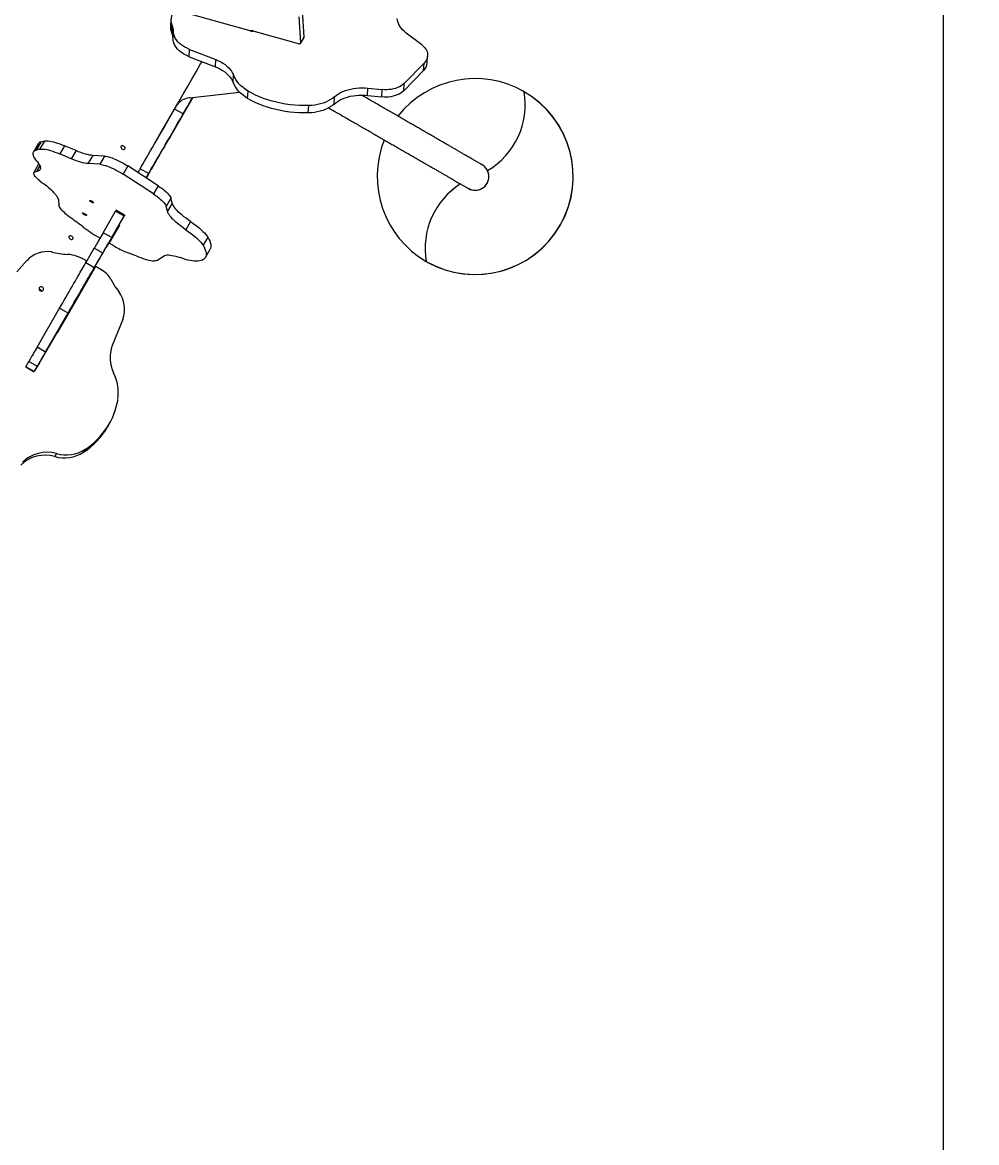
# Model space of a CAD drawing. Header units: millimetres. Extents: x -6006 to 5875, y -6399 to 6717.
# Drawn here: x 2525 to 3986, y 383 to 2098 of the extents above; entities that cross this region are included whole.
import ezdxf

# ---------------------------------------------------------------- set-up
doc = ezdxf.new("R2010")
doc.units = ezdxf.units.MM
for name, color, linetype in [('DIKOM_ОБЪЕКТ', 7, 'Continuous'), ('DIKOM_РАЗМЕР_ЗОНА', 7, 'Continuous'), ('DIKOM_РАЗМЕР_ОБЪЕКТА', 7, 'Continuous')]:
    doc.layers.add(name, color=color, linetype=linetype)
doc.styles.add('style1', font='arial.ttf', dxfattribs={"width": 0.8})
doc.dimstyles.new('1-50', dxfattribs={"dimtxt": 300, "dimasz": 200, "dimexe": 100, "dimexo": 0, "dimgap": 100, "dimtad": 0, "dimdec": 0, "dimtxsty": 'style1', "dimcen": 0, "dimclrd": 7, "dimclre": 7, "dimadec": 1, "dimazin": 2, "dimtfac": 1, "dimtdec": 0, "dimtmove": 1, "dimatfit": 3, "dimfxl": 0, "dimlwd": 25, "dimlwe": 18, "dimarcsym": 0})

# ---------------------------------------------------------------- blocks, each defined once
blk = doc.blocks.new('*D15')
at = {"layer": 'Defpoints', "color": 0, "transparency": 16777216}
for p in [(-4354.5, 4593), (3409.3, 4593), (-1328.6, -3571.9)]:
    blk.add_point(p, dxfattribs=at)
at = {"layer": 'DIKOM_РАЗМЕР_ОБЪЕКТА', "color": 7, "lineweight": 18, "transparency": 16777216}
for p, q in [((3409.3, 4593), (-4454.5, 4593)), ((-1328.6, -3571.9), (-4454.5, -3571.9))]:
    blk.add_line(p, q, dxfattribs=at)
at = {"layer": 'DIKOM_РАЗМЕР_ОБЪЕКТА', "color": 7, "lineweight": 25, "transparency": 16777216}
for p, q in [((-4354.5, 4393), (-4354.5, 968.7)), ((-4354.5, -3371.9), (-4354.5, 52.5))]:
    blk.add_line(p, q, dxfattribs=at)
at = {"layer": 'DIKOM_РАЗМЕР_ОБЪЕКТА', "color": 7, "transparency": 16777216}
for points in [[(-4387.8, 4393), (-4321.1, 4393), (-4354.5, 4593)], [(-4387.8, -3371.9), (-4321.1, -3371.9), (-4354.5, -3571.9)]]:
    blk.add_solid(points, dxfattribs=at)
at = {"layer": 'DIKOM_РАЗМЕР_ОБЪЕКТА', "color": 0, "transparency": 16777216, "insert": (-4354.5, 510.6), "char_height": 300, "attachment_point": 5, "rotation": 90, "style": 'style1'}
blk.add_mtext('8150', dxfattribs=at)
blk = doc.blocks.new('*D16')
at = {"layer": 'Defpoints', "color": 0, "transparency": 16777216}
for p in [(3934.6, 4272.9), (-3710.1, -291), (3934.6, -4791.6)]:
    blk.add_point(p, dxfattribs=at)
at = {"layer": 'DIKOM_РАЗМЕР_ОБЪЕКТА', "color": 7, "lineweight": 18, "transparency": 16777216}
for p, q in [((3934.6, 4272.9), (3934.6, -4891.6)), ((-3710.1, -291), (-3710.1, -4891.6))]:
    blk.add_line(p, q, dxfattribs=at)
at = {"layer": 'DIKOM_РАЗМЕР_ОБЪЕКТА', "color": 7, "lineweight": 25, "transparency": 16777216}
for p, q in [((-3510.1, -4791.6), (-1432.6, -4791.6)), ((3734.6, -4791.6), (-518.7, -4791.6))]:
    blk.add_line(p, q, dxfattribs=at)
at = {"layer": 'DIKOM_РАЗМЕР_ОБЪЕКТА', "color": 7, "transparency": 16777216}
for points in [[(-3510.1, -4758.3), (-3510.1, -4825), (-3710.1, -4791.6)], [(3734.6, -4758.3), (3734.6, -4825), (3934.6, -4791.6)]]:
    blk.add_solid(points, dxfattribs=at)
at = {"layer": 'DIKOM_РАЗМЕР_ОБЪЕКТА', "color": 0, "transparency": 16777216, "insert": (-975.7, -4791.6), "char_height": 300, "attachment_point": 5, "style": 'style1'}
blk.add_mtext('7650', dxfattribs=at)
blk = doc.blocks.new('*D14')
at = {"layer": 'Defpoints', "color": 0, "transparency": 16777216}
for p in [(3463.3, 6716.6), (-5809.5, -5571.9), (-1350.4, -5571.9)]:
    blk.add_point(p, dxfattribs=at)
at = {"layer": 'DIKOM_РАЗМЕР_ЗОНА', "color": 7, "lineweight": 18, "transparency": 16777216}
for p, q in [((3463.3, 6716.6), (-5909.5, 6716.6)), ((-1350.4, -5571.9), (-5909.5, -5571.9))]:
    blk.add_line(p, q, dxfattribs=at)
at = {"layer": 'DIKOM_РАЗМЕР_ЗОНА', "color": 7, "lineweight": 25, "transparency": 16777216}
for p, q in [((-5809.5, 6516.6), (-5809.5, 1149.1)), ((-5809.5, -5371.9), (-5809.5, 69.4))]:
    blk.add_line(p, q, dxfattribs=at)
at = {"layer": 'DIKOM_РАЗМЕР_ЗОНА', "color": 7, "transparency": 16777216}
for points in [[(-5842.8, 6516.6), (-5776.2, 6516.6), (-5809.5, 6716.6)], [(-5842.8, -5371.9), (-5776.2, -5371.9), (-5809.5, -5571.9)]]:
    blk.add_solid(points, dxfattribs=at)
at = {"layer": 'DIKOM_РАЗМЕР_ЗОНА', "color": 0, "transparency": 16777216, "insert": (-5809.5, 609.2), "char_height": 300, "attachment_point": 5, "rotation": 90, "style": 'style1'}
blk.add_mtext('12300', dxfattribs=at)
blk = doc.blocks.new('*D13')
at = {"layer": 'Defpoints', "color": 0, "transparency": 16777216}
for p in [(5874.9, 4901.6), (-5210.1, -1293.8), (5874.9, -6202.3)]:
    blk.add_point(p, dxfattribs=at)
at = {"layer": 'DIKOM_РАЗМЕР_ЗОНА', "color": 7, "lineweight": 18, "transparency": 16777216}
for p, q in [((5874.9, 4901.6), (5874.9, -6302.3)), ((-5210.1, -1293.8), (-5210.1, -6302.3))]:
    blk.add_line(p, q, dxfattribs=at)
at = {"layer": 'DIKOM_РАЗМЕР_ЗОНА', "color": 7, "lineweight": 25, "transparency": 16777216}
for p, q in [((-5010.1, -6202.3), (160.5, -6202.3)), ((5674.9, -6202.3), (1240.2, -6202.3))]:
    blk.add_line(p, q, dxfattribs=at)
at = {"layer": 'DIKOM_РАЗМЕР_ЗОНА', "color": 7, "transparency": 16777216}
for points in [[(-5010.1, -6169), (-5010.1, -6235.6), (-5210.1, -6202.3)], [(5674.9, -6169), (5674.9, -6235.6), (5874.9, -6202.3)]]:
    blk.add_solid(points, dxfattribs=at)
at = {"layer": 'DIKOM_РАЗМЕР_ЗОНА', "color": 0, "transparency": 16777216, "insert": (700.4, -6202.3), "char_height": 300, "attachment_point": 5, "style": 'style1'}
blk.add_mtext('11100', dxfattribs=at)

msp = doc.modelspace()

# ---------------------------------------------------------------- linework, layer by layer
at = {"layer": 'DIKOM_ОБЪЕКТ', "color": 7, "linetype": 'Continuous', "lineweight": 15}
for p, q in [((2874, 2085.3), (2760.2, 2117)), ((2956.5, 2076.1), (2954.1, 2116)), ((2752.6, 2103.2), (2752.1, 2092)), ((2752.5, 2086.7), (2753.1, 2097.9)), ((2753.1, 2097.9), (2755.1, 2091.5)), ((2951.2, 2066.9), (2948.8, 2106.8)), ((2752.5, 2086.7), (2754.5, 2080.3)), ((2754.5, 2080.3), (2755.1, 2091.5)), ((2756, 2071.4), (2756.5, 2082.6)), ((2875.2, 2085.1), (2875.7, 2085.9)), ((2878.1, 2085.6), (2949.3, 2065.8)), ((2878.8, 2085.4), (2878.9, 2085.4)), ((2951.2, 2066.9), (2956.5, 2076.1)), ((3136.4, 2064), (3112.7, 2082.1)), ((2951.1, 2066.3), (2956.4, 2075.5)), ((2780.3, 2045.9), (2780.8, 2057.1)), ((2780.3, 2045.9), (2820.7, 2030.2)), ((2780.8, 2057.1), (2821.2, 2041.5)), ((3144.9, 2036.2), (3145.4, 2047.4)), ((2820.7, 2030.2), (2821.2, 2041.5)), ((3108.8, 1993.8), (3139.3, 2024.6)), ((3109.4, 2005), (3139.9, 2035.8)), ((3139.3, 2024.6), (3139.9, 2035.8)), ((2847.6, 2006.8), (2848.2, 2018)), ((2780.8, 1982.8), (2857.6, 1991.8)), ((2869.9, 1981.9), (2870.5, 1993.1)), ((3053.5, 1986.6), (3054.1, 1997.8)), ((3054.1, 1997.8), (3075.7, 1995.4)), ((3075.1, 1984.2), (3075.7, 1995.4)), ((3108.8, 1993.8), (3109.4, 2005)), ((3290.6, 1993.7), (3290.6, 1993.7)), ((3293.3, 1992.2), (3290.6, 1993.7)), ((3293.3, 1992.2), (3290.6, 1993.7)), ((3293.3, 1992.2), (3290.6, 1993.7)), ((3293.3, 1992.2), (3290.6, 1993.7)), ((3293.2, 1992.2), (3290.6, 1993.7)), ((3293.2, 1992.2), (3293.2, 1992.2)), ((3293.3, 1992.2), (3293.3, 1992.2)), ((3293.3, 1992.2), (3293.3, 1992.2)), ((2785.8, 1983.4), (2751.1, 1923.4)), ((3002.6, 1973.4), (3003.1, 1984.6)), ((3053.5, 1986.6), (3075.1, 1984.2)), ((2728.3, 1913.9), (2761.5, 1971.4)), ((2733.7, 1923.4), (2761.6, 1971.7)), ((2771.2, 1958.2), (2758.2, 1965.7)), ((2962.8, 1959.8), (2963.4, 1971)), ((2738.6, 1931.8), (2738.6, 1931.8)), ((2741.3, 1936.4), (2741.3, 1936.4)), ((2549.3, 1912.5), (2542, 1900)), ((2553.3, 1915.2), (2546, 1902.6)), ((2558.8, 1916.6), (2551.5, 1904.1)), ((2558.8, 1916.6), (2553.3, 1915.2)), ((2589.4, 1909.6), (2582.2, 1897.1)), ((2607.2, 1902), (2589.4, 1909.6)), ((2551.5, 1904.1), (2546, 1902.6)), ((2600, 1889.5), (2582.2, 1897.1)), ((2607.2, 1902), (2600, 1889.5)), ((2632.8, 1894.7), (2625.5, 1882.1)), ((2650.8, 1893.6), (2632.8, 1894.7)), ((2650.8, 1893.6), (2643.6, 1881.1)), ((2550, 1881.2), (2542.8, 1868.6)), ((2551.8, 1878.8), (2546.8, 1870.1)), ((2550, 1881.2), (2550.4, 1881.6)), ((2643.6, 1881.1), (2625.5, 1882.1)), ((2686.5, 1878.5), (2679.2, 1866)), ((2732.8, 1848.2), (2686.5, 1878.5)), ((2718.4, 1866.8), (2705.4, 1874.3)), ((2725.6, 1835.7), (2679.2, 1866)), ((2718.3, 1866.7), (2714.6, 1860.2)), ((2714.6, 1860.1), (2716.4, 1863.3)), ((2732.8, 1848.2), (2725.6, 1835.7)), ((2580.3, 1826.4), (2581.1, 1818.9)), ((2752.6, 1829), (2745.4, 1816.5)), ((2754.4, 1821.7), (2747.1, 1809.2)), ((2754.4, 1821.7), (2752.6, 1829)), ((2648.8, 1776.3), (2667.8, 1809.3)), ((2661.8, 1768.8), (2680.8, 1801.8)), ((2680.8, 1801.8), (2667.8, 1809.3)), ((2681.7, 1803.2), (2668.7, 1810.7)), ((2673.1, 1788.4), (2681.6, 1803.2)), ((2747.1, 1809.2), (2745.4, 1816.5)), ((2674, 1787.9), (2658.2, 1760.6)), ((2782.6, 1793.5), (2775.3, 1780.9)), ((2661.8, 1768.8), (2648.8, 1776.3)), ((2808.9, 1769.5), (2801.6, 1757)), ((2622.2, 1730.2), (2635.1, 1752.6)), ((2648.1, 1745.1), (2635.1, 1752.6)), ((2665.9, 1755.6), (2659.7, 1759.1)), ((2805.3, 1738.4), (2812.5, 1751)), ((2516.8, 1716.4), (2531.8, 1733.5)), ((2635.2, 1722.7), (2648.1, 1745.1)), ((2684.4, 1746.6), (2692.1, 1743.7)), ((2730.8, 1733.9), (2742.1, 1741)), ((2579.4, 1624), (2636.6, 1723.1)), ((2635.2, 1722.7), (2622.2, 1730.2)), ((2645.4, 1720.1), (2639.3, 1723.7)), ((3145.9, 1730.9), (3145.9, 1730.9)), ((2660.6, 1705.4), (2665.2, 1697)), ((2616, 1689.4), (2597.6, 1657.6)), ((2616.4, 1690.1), (2616.4, 1690.1)), ((2547.6, 1601), (2582.1, 1660.8)), ((2560.6, 1593.5), (2595.1, 1653.3)), ((2595.1, 1653.3), (2582.1, 1660.8)), ((2589.3, 1643.1), (2577, 1621.8)), ((2678.7, 1643.6), (2662.7, 1603.4)), ((2576.8, 1621.6), (2543.9, 1564.6)), ((2578.6, 1624.7), (2577.9, 1623.5)), ((2577.9, 1623.5), (2577.9, 1623.5)), ((2578.6, 1624.7), (2578.6, 1624.7)), ((2560.6, 1593.5), (2547.6, 1601)), ((2530.3, 1571), (2535, 1579.1)), ((2548, 1571.6), (2535, 1579.1)), ((2543.3, 1563.5), (2530.3, 1571)), ((2530.3, 1570.9), (2543.2, 1563.4)), ((2543.3, 1563.5), (2548, 1571.6)), ((2655.3, 1478.6), (2657.9, 1483.1)), ((2621.2, 1444.5), (2618.7, 1440)), ((2577.3, 1438), (2574.8, 1433.5))]:
    msp.add_line(p, q, dxfattribs=at)
at = {"layer": 'DIKOM_ОБЪЕКТ', "color": 7, "linetype": 'Continuous', "lineweight": 15, "flags": 128}
for points in [[(3112.7, 2082.1), (3109.8, 2084.5), (3107.2, 2087), (3104.9, 2089.7), (3102.9, 2092.5), (3101.3, 2095.4), (3100.1, 2098.3), (3099.2, 2101.3), (3098.7, 2104.3)], [(2780.8, 2057.1), (2777.2, 2058.7), (2773.8, 2060.4), (2770.7, 2062.4), (2767.8, 2064.5), (2765.1, 2066.8), (2762.8, 2069.2), (2760.9, 2071.7), (2759.2, 2074.3), (2758, 2077.1), (2757.1, 2079.8), (2756.5, 2082.6)], [(2780.3, 2045.9), (2776.7, 2047.5), (2773.3, 2049.2), (2770.1, 2051.2), (2767.2, 2053.3), (2764.6, 2055.6), (2762.3, 2058), (2760.3, 2060.5), (2758.7, 2063.1), (2757.4, 2065.8), (2756.5, 2068.6), (2756, 2071.4)], [(2949.3, 2065.8), (2949.6, 2065.8), (2950, 2065.7), (2950.4, 2065.8), (2950.7, 2065.9), (2950.9, 2066.1), (2951.1, 2066.4), (2951.2, 2066.6), (2951.2, 2066.9)], [(3136.4, 2064), (3138.6, 2062.2), (3140.6, 2060.2), (3142.2, 2058.1), (3143.5, 2055.9), (3144.5, 2053.6), (3145.1, 2051.3), (3145.4, 2048.9), (3145.3, 2046.6), (3144.9, 2044.3), (3144.2, 2042.1), (3143.1, 2039.9), (3141.6, 2037.8), (3139.9, 2035.8)], [(2758.2, 1965.7), (2764.7, 1976.9), (2771.2, 1988.3), (2777.8, 1999.8), (2784.5, 2011.3), (2791.2, 2022.9), (2798, 2034.7), (2800.1, 2038.2)], [(2820.7, 2030.2), (2824.5, 2028.6), (2828.2, 2026.8), (2831.6, 2024.8), (2834.8, 2022.6), (2837.7, 2020.3), (2840.3, 2017.8), (2842.6, 2015.2), (2844.6, 2012.4), (2846.3, 2009.6), (2847.6, 2006.8)], [(2821.2, 2041.5), (2825.1, 2039.8), (2828.7, 2038), (2832.2, 2036), (2835.3, 2033.8), (2838.2, 2031.5), (2840.9, 2029), (2843.2, 2026.4), (2845.2, 2023.6), (2846.8, 2020.8), (2848.2, 2018)], [(2870.5, 1993.1), (2866.6, 1995.7), (2863, 1998.5), (2859.6, 2001.4), (2856.7, 2004.5), (2854, 2007.7), (2851.7, 2011.1), (2849.7, 2014.5), (2848.2, 2018)], [(2869.9, 1981.9), (2866, 1984.5), (2862.4, 1987.3), (2859.1, 1990.2), (2856.1, 1993.3), (2853.4, 1996.5), (2851.1, 1999.8), (2849.2, 2003.3), (2847.6, 2006.8)], [(2963.4, 1971), (2956.2, 1970.9), (2949.1, 1971.1), (2942, 1971.6), (2934.9, 1972.3), (2927.8, 1973.3), (2920.9, 1974.5), (2914, 1976), (2907.3, 1977.8), (2900.7, 1979.8), (2894.2, 1982), (2888, 1984.4), (2881.9, 1987.1), (2876.1, 1990), (2870.5, 1993.1)], [(3003.1, 1984.6), (3005.9, 1986.9), (3009, 1988.9), (3012.3, 1990.8), (3015.9, 1992.5), (3019.6, 1994), (3023.6, 1995.3), (3027.7, 1996.4), (3031.9, 1997.2), (3036.3, 1997.8), (3040.7, 1998.2), (3045.1, 1998.3), (3049.6, 1998.2), (3054.1, 1997.8)], [(3108.8, 1993.8), (3106.8, 1991.9), (3104.4, 1990.2), (3101.8, 1988.7), (3098.9, 1987.4), (3095.9, 1986.2), (3092.6, 1985.3), (3089.3, 1984.6), (3085.8, 1984.1), (3082.2, 1983.9), (3078.7, 1984), (3075.1, 1984.2)], [(3109.4, 2005), (3107.3, 2003.2), (3104.9, 2001.4), (3102.3, 1999.9), (3099.5, 1998.6), (3096.4, 1997.4), (3093.2, 1996.5), (3089.8, 1995.8), (3086.3, 1995.4), (3082.8, 1995.1), (3079.2, 1995.2), (3075.7, 1995.4)], [(2780.8, 1982.8), (2777.6, 1982.3), (2774.6, 1981.5), (2771.8, 1980.5), (2769.2, 1979.1), (2766.9, 1977.5), (2764.8, 1975.7), (2763, 1973.7), (2761.5, 1971.4)], [(2771.2, 1958.2), (2777.7, 1969.4), (2784.2, 1980.8), (2785.7, 1983.4)], [(2962.8, 1959.8), (2955.7, 1959.7), (2948.6, 1959.9), (2941.4, 1960.4), (2934.3, 1961.1), (2927.3, 1962.1), (2920.3, 1963.3), (2913.5, 1964.8), (2906.7, 1966.6), (2900.1, 1968.6), (2893.7, 1970.8), (2887.4, 1973.2), (2881.4, 1975.9), (2875.5, 1978.8), (2869.9, 1981.9)], [(3002.6, 1973.4), (2999.6, 1971.1), (2996.4, 1968.9), (2992.8, 1966.9), (2989.1, 1965.2), (2985.1, 1963.7), (2980.9, 1962.4), (2976.5, 1961.3), (2972.1, 1960.6), (2967.5, 1960), (2962.8, 1959.8)], [(3003.1, 1984.6), (3000.2, 1982.3), (2996.9, 1980.1), (2993.4, 1978.1), (2989.6, 1976.4), (2985.6, 1974.9), (2981.4, 1973.6), (2977.1, 1972.5), (2972.6, 1971.8), (2968, 1971.2), (2963.4, 1971)], [(3002.6, 1973.4), (3005.3, 1975.6), (3008.4, 1977.7), (3011.7, 1979.6), (3015.3, 1981.3), (3019.1, 1982.8), (3023, 1984.1), (3027.1, 1985.2), (3031.4, 1986), (3035.7, 1986.6), (3040.1, 1987), (3044.6, 1987.1), (3049.1, 1986.9), (3053.5, 1986.6)], [(2705.4, 1874.3), (2707.1, 1877.2), (2709.5, 1881.5), (2712.2, 1886), (2714.9, 1890.8), (2717.8, 1895.8), (2720.9, 1901.1), (2724.1, 1906.6), (2727.4, 1912.4), (2730.8, 1918.3), (2734.4, 1924.5), (2738.1, 1930.9), (2741.9, 1937.5), (2745.8, 1944.3), (2749.9, 1951.3), (2754, 1958.4), (2758.2, 1965.7)], [(2714.6, 1860.2), (2715.6, 1862), (2717.8, 1865.7), (2720.1, 1869.7), (2722.5, 1874), (2725.1, 1878.5), (2727.9, 1883.3), (2730.8, 1888.3), (2733.9, 1893.6), (2737, 1899.1), (2740.4, 1904.9), (2743.8, 1910.8), (2747.4, 1917), (2751.1, 1923.4), (2754.9, 1930), (2758.8, 1936.8), (2762.8, 1943.8), (2767, 1950.9), (2771.2, 1958.2)], [(2751.1, 1923.4), (2748.2, 1918.3), (2745.3, 1913.3), (2742.5, 1908.5), (2739.8, 1903.8), (2737.1, 1899.2), (2734.6, 1894.8), (2732.2, 1890.6), (2729.9, 1886.6), (2727.7, 1882.8), (2725.6, 1879.3), (2723.7, 1875.9), (2721.9, 1872.9), (2720.3, 1870.1), (2718.9, 1867.5), (2717.6, 1865.3), (2716.4, 1863.3)], [(2551.5, 1904.1), (2553.2, 1904.4), (2555.1, 1904.5), (2557.3, 1904.4), (2559.7, 1904.1), (2562.4, 1903.6), (2565.3, 1903), (2568.4, 1902.1), (2571.6, 1901.1), (2575, 1899.9), (2578.6, 1898.6), (2582.2, 1897.1)], [(2558.8, 1916.6), (2560.4, 1916.9), (2562.4, 1917), (2564.6, 1916.9), (2567, 1916.6), (2569.7, 1916.2), (2572.5, 1915.5), (2575.6, 1914.7), (2578.9, 1913.7), (2582.3, 1912.5), (2585.8, 1911.1), (2589.4, 1909.6)], [(2682.1, 1904.9), (2682.3, 1905.7), (2682.2, 1906.6), (2681.8, 1907.5), (2681, 1908.3), (2680, 1908.9), (2679, 1909.3), (2677.9, 1909.4), (2677, 1909.2), (2676.3, 1908.7), (2675.9, 1908), (2675.8, 1907.2), (2676.1, 1906.3), (2676.7, 1905.4), (2677.6, 1904.7), (2678.6, 1904.1), (2679.7, 1903.9), (2680.7, 1904), (2681.5, 1904.3), (2682.1, 1904.9)], [(2746.5, 1915.4), (2746.4, 1915.2), (2746.1, 1914.7), (2745.7, 1914), (2745.1, 1913.1), (2744.6, 1912.1), (2744, 1911.1), (2743.5, 1910.3), (2743.2, 1909.7), (2743, 1909.3), (2743, 1909.3), (2743.2, 1909.7), (2743.5, 1910.3), (2744, 1911.1), (2744.6, 1912.1), (2745.1, 1913.1), (2745.7, 1914), (2746.1, 1914.7), (2746.4, 1915.2), (2746.5, 1915.4)], [(2547.3, 1885.8), (2545.5, 1888.1), (2544, 1890.3), (2542.8, 1892.4), (2542, 1894.4), (2541.5, 1896.1), (2541.4, 1897.7), (2541.6, 1899.1), (2542.2, 1900.3), (2543.1, 1901.3), (2544.4, 1902.1), (2546, 1902.6)], [(2625.5, 1882.1), (2623.1, 1882.3), (2620.4, 1882.8), (2617.4, 1883.4), (2614.3, 1884.3), (2610.9, 1885.3), (2607.4, 1886.5), (2603.8, 1887.9), (2600, 1889.5)], [(2632.8, 1894.7), (2630.3, 1894.9), (2627.6, 1895.3), (2624.7, 1896), (2621.5, 1896.8), (2618.2, 1897.8), (2614.7, 1899.1), (2611, 1900.4), (2607.2, 1902)], [(2650.8, 1893.6), (2652.8, 1893.4), (2654.9, 1893), (2657.3, 1892.5), (2659.8, 1891.7), (2662.5, 1890.8), (2665.4, 1889.7), (2668.3, 1888.4), (2671.3, 1887), (2674.4, 1885.5), (2677.5, 1883.9), (2680.5, 1882.2), (2683.5, 1880.4), (2686.5, 1878.5)], [(2552, 1855.5), (2549.8, 1857.3), (2547.9, 1859.1), (2546.2, 1860.8), (2544.9, 1862.4), (2543.8, 1863.9), (2543, 1865.3), (2542.6, 1866.5), (2542.5, 1867.6), (2542.7, 1868.5), (2543.3, 1869.2), (2544.2, 1869.7), (2545.3, 1870), (2546.8, 1870.1)], [(2547.3, 1885.8), (2549, 1883.6), (2550.4, 1881.6), (2551.4, 1879.7), (2552.2, 1878), (2552.6, 1876.4), (2552.7, 1874.9), (2552.5, 1873.7), (2552, 1872.6), (2551.2, 1871.7), (2550, 1870.9), (2548.6, 1870.4), (2546.8, 1870.1)], [(2643.6, 1881.1), (2645.5, 1880.9), (2647.7, 1880.5), (2650, 1879.9), (2652.6, 1879.2), (2655.3, 1878.2), (2658.1, 1877.1), (2661.1, 1875.9), (2664.1, 1874.5), (2667.1, 1873), (2670.2, 1871.3), (2673.3, 1869.6), (2676.3, 1867.8), (2679.2, 1866)], [(2705.4, 1874.3), (2705.4, 1874.3), (2705.2, 1873.9), (2704.8, 1873.3), (2704.2, 1872.3), (2703.5, 1871), (2702.6, 1869.4), (2702, 1868.4)], [(2552, 1855.5), (2555.6, 1852.9), (2559, 1850.4), (2562.3, 1847.9), (2565.3, 1845.3), (2568.1, 1842.9), (2570.6, 1840.4), (2572.9, 1838.1), (2574.9, 1835.9), (2576.6, 1833.7), (2578, 1831.7), (2579.1, 1829.8), (2579.9, 1828), (2580.3, 1826.4)], [(2718.3, 1866.7), (2718.4, 1866.8), (2718.2, 1866.4), (2717.8, 1865.8), (2717.2, 1864.8), (2716.5, 1863.5), (2715.5, 1861.9), (2714.5, 1860.2)], [(2732.8, 1848.2), (2735.7, 1846.3), (2738.4, 1844.3), (2741, 1842.4), (2743.4, 1840.4), (2745.5, 1838.5), (2747.4, 1836.7), (2749, 1834.9), (2750.4, 1833.3), (2751.4, 1831.7), (2752.2, 1830.3), (2752.6, 1829)], [(2599.7, 1798.4), (2596.8, 1800.6), (2594.1, 1802.8), (2591.6, 1804.9), (2589.4, 1807), (2587.3, 1809), (2585.6, 1810.9), (2584.1, 1812.8), (2582.9, 1814.5), (2582, 1816.1), (2581.4, 1817.6), (2581.1, 1818.9)], [(2628.2, 1825.5), (2628.5, 1825.7), (2629.1, 1825.7), (2629.9, 1825.4), (2630.9, 1825), (2631.9, 1824.4), (2632.8, 1823.8), (2633.6, 1823.2), (2634.1, 1822.6), (2634.3, 1822.2), (2634.1, 1821.9), (2633.6, 1821.9), (2632.9, 1822), (2632, 1822.4), (2631, 1822.9), (2630, 1823.5), (2629.2, 1824.1), (2628.5, 1824.7), (2628.2, 1825.2), (2628.2, 1825.5)], [(2725.6, 1835.7), (2728.5, 1833.7), (2731.2, 1831.8), (2733.8, 1829.8), (2736.1, 1827.9), (2738.3, 1826), (2740.2, 1824.2), (2741.8, 1822.4), (2743.1, 1820.7), (2744.2, 1819.2), (2745, 1817.8), (2745.4, 1816.5)], [(2782.6, 1793.5), (2779.1, 1795.9), (2775.7, 1798.4), (2772.5, 1800.8), (2769.6, 1803.3), (2766.8, 1805.6), (2764.3, 1808), (2762, 1810.3), (2760, 1812.5), (2758.3, 1814.6), (2756.8, 1816.5), (2755.7, 1818.4), (2754.9, 1820.1), (2754.4, 1821.7)], [(2617.2, 1806.5), (2617.5, 1806.6), (2618.1, 1806.6), (2618.9, 1806.3), (2619.9, 1805.9), (2620.9, 1805.4), (2621.8, 1804.7), (2622.6, 1804.1), (2623.1, 1803.6), (2623.3, 1803.1), (2623.1, 1802.9), (2622.6, 1802.8), (2621.9, 1803), (2621, 1803.3), (2620, 1803.8), (2619, 1804.4), (2618.2, 1805), (2617.5, 1805.6), (2617.2, 1806.1), (2617.2, 1806.5)], [(2668.7, 1810.7), (2668.7, 1810.7), (2668.6, 1810.6), (2668.5, 1810.4), (2668.4, 1810.2), (2668.2, 1809.9), (2668, 1809.6), (2667.8, 1809.3)], [(2681.6, 1803.2), (2681.7, 1803.2), (2681.7, 1803.2), (2681.6, 1803.1), (2681.5, 1802.9), (2681.4, 1802.7), (2681.2, 1802.4), (2681, 1802.1), (2680.8, 1801.8)], [(2775.3, 1780.9), (2771.8, 1783.4), (2768.5, 1785.8), (2765.3, 1788.3), (2762.3, 1790.7), (2759.5, 1793.1), (2757, 1795.4), (2754.7, 1797.7), (2752.7, 1799.9), (2751, 1802), (2749.6, 1804), (2748.4, 1805.9), (2747.6, 1807.6), (2747.1, 1809.2)], [(2616.4, 1690.1), (2616.5, 1690.3), (2616.8, 1690.7), (2617.3, 1691.5), (2617.9, 1692.6), (2618.7, 1694), (2619.6, 1695.6), (2620.8, 1697.6), (2622, 1699.8), (2623.5, 1702.3), (2625, 1705), (2626.7, 1707.9), (2628.5, 1711), (2630.5, 1714.4), (2632.5, 1717.9), (2634.6, 1721.5), (2636.7, 1725.3), (2639, 1729.1), (2641.2, 1733.1), (2643.5, 1737), (2645.9, 1741.1), (2648.2, 1745.1), (2650.5, 1749.1), (2652.8, 1753.1), (2655.1, 1757), (2657.3, 1760.8), (2659.4, 1764.5), (2661.4, 1768.1), (2663.4, 1771.5), (2665.3, 1774.7), (2667, 1777.7), (2668.7, 1780.6), (2670.2, 1783.1), (2671.5, 1785.5), (2672.7, 1787.6), (2673.6, 1789.1)], [(2673.1, 1788.4), (2673, 1788.3), (2673.1, 1788.3), (2673.2, 1788.5), (2673.4, 1789), (2673.5, 1789.1)], [(2782.6, 1793.5), (2786.2, 1790.9), (2789.7, 1788.4), (2793, 1785.8), (2796.1, 1783.3), (2799, 1780.8), (2801.5, 1778.3), (2803.8, 1776), (2805.8, 1773.7), (2807.5, 1771.5), (2808.9, 1769.5)], [(2602.5, 1766.9), (2602.7, 1767.7), (2602.6, 1768.6), (2602.1, 1769.5), (2601.4, 1770.3), (2600.4, 1771), (2599.3, 1771.4), (2598.3, 1771.4), (2597.3, 1771.2), (2596.6, 1770.8), (2596.2, 1770.1), (2596.2, 1769.2), (2596.5, 1768.3), (2597.1, 1767.4), (2597.9, 1766.7), (2599, 1766.2), (2600, 1765.9), (2601.1, 1766), (2601.9, 1766.3), (2602.5, 1766.9)], [(2648.8, 1776.3), (2647.3, 1773.7), (2645.7, 1771), (2644.2, 1768.4), (2642.8, 1765.8), (2641.3, 1763.4), (2640, 1761), (2638.7, 1758.9), (2637.6, 1756.9), (2636.6, 1755.2), (2635.8, 1753.8), (2635.1, 1752.6)], [(2661.8, 1768.8), (2660.3, 1766.2), (2658.7, 1763.5), (2657.2, 1760.9), (2655.7, 1758.3), (2654.3, 1755.9), (2653, 1753.5), (2651.7, 1751.4), (2650.6, 1749.4), (2649.6, 1747.7), (2648.8, 1746.3), (2648.1, 1745.1)], [(2666.8, 1777.4), (2666.7, 1777.2), (2666.4, 1776.8), (2666, 1776), (2665.5, 1775.1), (2664.9, 1774.1), (2664.4, 1773.2), (2663.9, 1772.3), (2663.5, 1771.7), (2663.3, 1771.4), (2663.3, 1771.4), (2663.5, 1771.7), (2663.9, 1772.3), (2664.4, 1773.2), (2664.9, 1774.1), (2665.5, 1775.1), (2666, 1776), (2666.4, 1776.8), (2666.7, 1777.2), (2666.8, 1777.4)], [(2775.3, 1780.9), (2779, 1778.4), (2782.5, 1775.8), (2785.8, 1773.2), (2788.9, 1770.7), (2791.7, 1768.2), (2794.3, 1765.8), (2796.6, 1763.4), (2798.6, 1761.1), (2800.3, 1759), (2801.6, 1757)], [(2808.9, 1769.5), (2810.5, 1766.6), (2811.9, 1763.9), (2812.8, 1761.3), (2813.4, 1758.8), (2813.7, 1756.6), (2813.7, 1754.5), (2813.2, 1752.6), (2812.5, 1751)], [(2801.6, 1757), (2803.3, 1754.1), (2804.6, 1751.3), (2805.6, 1748.7), (2806.2, 1746.3), (2806.5, 1744), (2806.4, 1741.9), (2806, 1740.1), (2805.2, 1738.4), (2804.1, 1736.9), (2802.7, 1735.6), (2800.9, 1734.5), (2798.8, 1733.6), (2796.3, 1733), (2793.6, 1732.5)], [(2643.5, 1737), (2643.4, 1736.9), (2643.2, 1736.4), (2642.8, 1735.7), (2642.3, 1734.9), (2641.7, 1733.8), (2641.1, 1732.8), (2640.5, 1731.9), (2640.1, 1731), (2639.7, 1730.5), (2639.6, 1730.2), (2639.6, 1730.2), (2639.7, 1730.5), (2640.1, 1731), (2640.5, 1731.9), (2641.1, 1732.8), (2641.7, 1733.8), (2642.3, 1734.9), (2642.8, 1735.7), (2643.2, 1736.4), (2643.4, 1736.9), (2643.5, 1737)], [(2643.5, 1737), (2643.4, 1736.9), (2643.2, 1736.4), (2642.8, 1735.7), (2642.3, 1734.8), (2641.7, 1733.8), (2641.1, 1732.8), (2640.5, 1731.8), (2640.1, 1731), (2639.7, 1730.5), (2639.6, 1730.2), (2639.6, 1730.2), (2639.7, 1730.5), (2640.1, 1731), (2640.5, 1731.8), (2641.1, 1732.8), (2641.7, 1733.8), (2642.3, 1734.8), (2642.8, 1735.7), (2643.2, 1736.4), (2643.4, 1736.9), (2643.5, 1737)], [(2730.8, 1733.9), (2729.6, 1733.3), (2728.1, 1733), (2726.3, 1732.9), (2724.2, 1732.9), (2721.8, 1733.2), (2719.2, 1733.7), (2716.4, 1734.4), (2713.4, 1735.3), (2710.2, 1736.3), (2706.8, 1737.6), (2703.3, 1739)], [(2742.1, 1741), (2743.4, 1741.6), (2744.9, 1742), (2746.8, 1742.2), (2748.9, 1742.2), (2751.2, 1742), (2753.9, 1741.6), (2756.7, 1741), (2759.8, 1740.2), (2763, 1739.2), (2766.5, 1738.1)], [(2793.6, 1732.5), (2791.1, 1732.5), (2788.3, 1732.6), (2785.2, 1733), (2781.9, 1733.6), (2778.4, 1734.4), (2774.6, 1735.5), (2770.6, 1736.7), (2766.5, 1738.1)], [(2582.1, 1660.8), (2584.5, 1664.8), (2586.8, 1668.9), (2589.2, 1673.1), (2591.6, 1677.3), (2594.1, 1681.5), (2596.5, 1685.7), (2598.9, 1689.8), (2601.2, 1693.9), (2603.5, 1697.9), (2605.8, 1701.7), (2607.9, 1705.5), (2610, 1709.1), (2612, 1712.5), (2613.8, 1715.7), (2615.6, 1718.8), (2617.2, 1721.6), (2618.7, 1724.1), (2620, 1726.4), (2621.2, 1728.5), (2622.2, 1730.2)], [(2595.1, 1653.3), (2597.4, 1657.3), (2599.8, 1661.4), (2602.2, 1665.6), (2604.6, 1669.8), (2607.1, 1674), (2609.5, 1678.2), (2611.9, 1682.3), (2614.2, 1686.4), (2616.5, 1690.4), (2618.8, 1694.2), (2620.9, 1698), (2623, 1701.6), (2625, 1705), (2626.8, 1708.2), (2628.6, 1711.3), (2630.2, 1714.1), (2631.7, 1716.6), (2633, 1718.9), (2634.2, 1721), (2635.2, 1722.7)], [(2551, 1691.9), (2550.7, 1690.9), (2550.7, 1689.8), (2551, 1688.7), (2551.7, 1687.8), (2552.7, 1687.2), (2553.8, 1686.9), (2554.9, 1686.9), (2555.9, 1687.3), (2556.8, 1688), (2557.3, 1688.9), (2557.5, 1690), (2557.3, 1691.1), (2556.8, 1692.1), (2555.9, 1692.9), (2554.9, 1693.4), (2553.8, 1693.5), (2552.7, 1693.3), (2551.7, 1692.8), (2551, 1691.9)], [(2597.6, 1657.6), (2597.2, 1656.8), (2596.5, 1655.7), (2595.7, 1654.3), (2594.7, 1652.6), (2593.6, 1650.6), (2592.3, 1648.3), (2590.8, 1645.9), (2589.3, 1643.1)], [(2593.3, 1650.2), (2593.2, 1650), (2593, 1649.6), (2592.5, 1648.8), (2592, 1647.9), (2591.4, 1646.9), (2590.9, 1646), (2590.4, 1645.1), (2590.1, 1644.5), (2589.9, 1644.2), (2589.9, 1644.2), (2590.1, 1644.5), (2590.4, 1645.1), (2590.9, 1646), (2591.4, 1646.9), (2592, 1647.9), (2592.5, 1648.8), (2593, 1649.6), (2593.2, 1650), (2593.3, 1650.2)], [(2578.6, 1624.7), (2578.7, 1624.9), (2578.8, 1625), (2578.7, 1624.8), (2578.5, 1624.5), (2578.2, 1624), (2577.8, 1623.3), (2577.3, 1622.5), (2576.8, 1621.6)], [(2576.9, 1621.8), (2577.3, 1622.4), (2577.7, 1623), (2577.9, 1623.5)], [(2547.6, 1601), (2546.2, 1598.6), (2544.8, 1596.1), (2543.4, 1593.6), (2541.9, 1591.2), (2540.6, 1588.8), (2539.3, 1586.6), (2538.1, 1584.6), (2537.1, 1582.8), (2536.2, 1581.2), (2535.5, 1580), (2535, 1579.1)], [(2560.6, 1593.5), (2559.2, 1591.1), (2557.8, 1588.6), (2556.3, 1586.1), (2554.9, 1583.7), (2553.6, 1581.3), (2552.3, 1579.1), (2551.1, 1577.1), (2550.1, 1575.3), (2549.2, 1573.7), (2548.5, 1572.5), (2548, 1571.6)], [(2530.3, 1571), (2530.3, 1571), (2530.3, 1570.9)], [(2543.3, 1563.5), (2543.3, 1563.5), (2543.2, 1563.5), (2543.3, 1563.5), (2543.3, 1563.6), (2543.4, 1563.8), (2543.6, 1564), (2543.7, 1564.3), (2543.9, 1564.6)]]:
    msp.add_lwpolyline(points, dxfattribs=at)
at = {"layer": 'DIKOM_ОБЪЕКТ', "color": 7, "linetype": 'Continuous', "lineweight": 15}
for centre, radius, start, end in [((2772.2, 2102.2), 19.7, 150.5984, 192.6975), ((2771.5, 2091), 19.4, 177.2759, 192.8788), ((2727.6, 2071.4), 28.4, 0.0509, 18.397), ((2728.2, 2082.6), 28.4, 0.0516, 18.3959), ((2876.4, 2080.5), 5.39, 71.11, 117.083), ((2876.3, 2093.6), 8.65, 254.311, 287.664), ((2955.4, 2076), 1.07, 330.3208, 4.4894), ((3127.2, 2037.5), 17.8, 313.3625, 355.9356), ((3218.2, 1862.3), 150, 60, 141.9459), ((3218.2, 1862.3), 150, 240, 60), ((3218.2, 1862.3), 150, 241.1812, 60), ((3218.3, 1862.3), 150, 241.1812, 60), ((3218.3, 1862.3), 150, 241.1812, 60), ((3218.3, 1862.3), 150, 241.1812, 60), ((3218.3, 1862.3), 150, 241.1812, 60), ((3177.6, 1972.4), 117.3, 300.5211, 9.7306), ((2554.3, 1909.3), 5.99, 99.8967, 147.1824), ((3218.2, 1862.3), 150, 158.0554, 240), ((3218.2, 1862.3), 21, 241.1812, 61.1812), ((3218.2, 1862.3), 21, 330, 60.7774), ((3258.9, 1752.2), 117.3, 122.5664, 189.7306), ((3258.9, 1752.2), 117.3, 122.5945, 189.7306), ((3218.2, 1862.3), 21, 241.1777, 330), ((2393.6, 1496.4), 365.7, 52.0589, 55.6907), ((2746.3, 1954.3), 212.4, 232.967, 240.7145), ((2672.8, 1788.1), 1.24, 347.9973, 48.6761), ((2644.1, 1771.1), 2.61, 231.3775, 275.4974), ((2660.5, 1761.4), 2.38, 199.7228, 251.4299), ((2740.3, 1884.8), 149.1, 240.0568, 247.9573), ((2563.2, 1705.1), 42.3, 80.826, 137.8854), ((2600.6, 1865.8), 122.8, 255.5097, 267.0662), ((2588.7, 1680.7), 62.7, 57.8621, 84.8027), ((2621.1, 1732.1), 1.95, 337.4103, 59.4951), ((2631.4, 1581.4), 173.2, 65.4707, 69.4773), ((2638.2, 1722.1), 1.94, 57.9333, 148.1466), ((2622.1, 1681), 45.5, 32.2933, 59.167), ((2551.3, 1685.4), 3.66, 23.2619, 96.7603), ((2978.1, 1480.3), 418.1, 149.8845, 149.9985), ((2720.9, 1727.3), 63.5, 208.5135, 220.5461), ((2637.1, 1659.4), 44.5, 339.2021, 36.7811), ((2574.7, 1626.7), 5.4, 294.7385, 329.8563), ((2710.5, 1584.8), 51.3, 158.778, 206.7096), ((2601, 1530.1), 71, 352.7245, 26.453), ((2559, 1540.1), 114.1, 303.0531, 350.3978), ((2556, 1536.1), 114.7, 303.1046, 329.9448), ((2592, 1490.2), 54.2, 254.2549, 302.5828), ((2560, 1382.4), 53.2, 73.8994, 134.5977), ((2562.5, 1386.8), 53.2, 73.9, 134.5973), ((2589.5, 1485.7), 54.2, 254.2558, 302.5818)]:
    msp.add_arc(centre, radius, start, end, dxfattribs=at)
for points, knots in [([(3228.7, 1880.5), (3228.7, 1880.5), (3228.7, 1880.5), (3228.7, 1880.5), (3228.7, 1880.5), (3228.5, 1880.6), (3228.2, 1880.8), (3227.5, 1881.2), (3226.5, 1881.8), (3225.3, 1882.5), (3223.8, 1883.3), (3222, 1884.4), (3220, 1885.5), (3217.7, 1886.9), (3215.1, 1888.3), (3212.3, 1890), (3209.2, 1891.7), (3205.9, 1893.7), (3202.3, 1895.7), (3198.5, 1897.9), (3194.5, 1900.2), (3190.2, 1902.7), (3185.7, 1905.3), (3181, 1908), (3176.1, 1910.9), (3171, 1913.8), (3165.6, 1916.9), (3160.1, 1920.1), (3154.4, 1923.4), (3148.5, 1926.8), (3142.4, 1930.3), (3136.2, 1933.9), (3129.8, 1937.6), (3123.3, 1941.4), (3116.6, 1945.2), (3109.8, 1949.1), (3102.9, 1953.1), (3095.8, 1957.2), (3088.7, 1961.3), (3081.4, 1965.5), (3074.1, 1969.8), (3066.7, 1974), (3059.2, 1978.4), (3051.7, 1982.7), (3046.8, 1985.5), (3044.3, 1987)], [0, 0, 0, 0, 0.000263, 0.002236, 0.007808, 0.025539, 0.050039, 0.075032, 0.100049, 0.125071, 0.150093, 0.175115, 0.200138, 0.225161, 0.250184, 0.275207, 0.30023, 0.325253, 0.350276, 0.375299, 0.400322, 0.425344, 0.450368, 0.475391, 0.500413, 0.525436, 0.55046, 0.575482, 0.600506, 0.625529, 0.650552, 0.675575, 0.700598, 0.725621, 0.750644, 0.775666, 0.800689, 0.825713, 0.850736, 0.875759, 0.900782, 0.925805, 0.950828, 0.975851, 1, 1, 1, 1]), ([(2993.8, 1967.6), (2996, 1966.3), (3000.8, 1963.6), (3008.1, 1959.4), (3015.8, 1954.9), (3023.4, 1950.5), (3031, 1946.1), (3038.5, 1941.8), (3046, 1937.5), (3053.4, 1933.2), (3060.8, 1929), (3068, 1924.8), (3075.1, 1920.7), (3082.2, 1916.6), (3089.1, 1912.6), (3095.9, 1908.7), (3102.6, 1904.8), (3109.1, 1901), (3115.5, 1897.4), (3121.7, 1893.8), (3127.8, 1890.3), (3133.7, 1886.9), (3139.4, 1883.6), (3144.9, 1880.4), (3150.2, 1877.3), (3155.3, 1874.4), (3160.3, 1871.5), (3165, 1868.8), (3169.4, 1866.2), (3173.7, 1863.8), (3177.7, 1861.4), (3181.5, 1859.2), (3185.1, 1857.2), (3188.4, 1855.3), (3191.4, 1853.5), (3194.2, 1851.9), (3196.8, 1850.4), (3199.1, 1849.1), (3201.1, 1847.9), (3202.9, 1846.9), (3204.3, 1846.1), (3205.6, 1845.4), (3206.5, 1844.8), (3207.2, 1844.4), (3207.5, 1844.2), (3207.7, 1844.1), (3207.7, 1844.1), (3207.7, 1844.1), (3207.7, 1844.1), (3207.7, 1844.1), (3207.7, 1844.1), (3207.8, 1844.1), (3207.8, 1844.1), (3207.9, 1844), (3208, 1843.9), (3208.1, 1843.9)], [0, 0, 0, 0, 0.019498, 0.042289, 0.065081, 0.087872, 0.110662, 0.133454, 0.156245, 0.179036, 0.201827, 0.224618, 0.247409, 0.2702, 0.292991, 0.315782, 0.338573, 0.361364, 0.384155, 0.406947, 0.429738, 0.452528, 0.47532, 0.498111, 0.520901, 0.543693, 0.566484, 0.589275, 0.612066, 0.634857, 0.657648, 0.680439, 0.70323, 0.726021, 0.748812, 0.771604, 0.794395, 0.817186, 0.839977, 0.862768, 0.88556, 0.908351, 0.931143, 0.953935, 0.97673, 0.98798, 0.993606, 0.996419, 0.997825, 0.998529, 0.998886, 0.999031, 0.999152, 0.999417, 1, 1, 1, 1])]:
    msp.add_open_spline(points, degree=3, knots=knots, dxfattribs=at)

# ---------------------------------------------------------------- dimensions: what is measured, and where the dimension line sits
at = {"layer": 'DIKOM_РАЗМЕР_ЗОНА'}
dim = msp.add_linear_dim(base=(-5809.5, -5571.9), p1=(3463.3, 6716.6), p2=(-1350.4, -5571.9), angle=90, text='12300', dimstyle='1-50', override={"dimscale": 1, "dimtix": 0, "dimtofl": 1, "dimtmove": 1, "dimatfit": 3}, dxfattribs=at)
dim.commit()
dim.dimension.update_dxf_attribs({"geometry": '*D14', "text_midpoint": (-5809.5, 609.2), "dimtype": 160})
dim = msp.add_linear_dim(base=(5874.9, -6202.3), p1=(-5210.1, -1293.8), p2=(5874.9, 4901.6), text='11100', dimstyle='1-50', override={"dimscale": 1, "dimtix": 0, "dimtofl": 1, "dimtmove": 1, "dimatfit": 3}, dxfattribs=at)
dim.commit()
dim.dimension.update_dxf_attribs({"geometry": '*D13', "text_midpoint": (700.4, -6202.3), "dimtype": 160})
at = {"layer": 'DIKOM_РАЗМЕР_ОБЪЕКТА'}
dim = msp.add_linear_dim(base=(-4354.5, 4593), p1=(-1328.6, -3571.9), p2=(3409.3, 4593), angle=90, text='8150', dimstyle='1-50', override={"dimscale": 1, "dimtix": 0, "dimtofl": 1, "dimtmove": 1, "dimatfit": 3}, dxfattribs=at)
dim.commit()
dim.dimension.update_dxf_attribs({"geometry": '*D15', "text_midpoint": (-4354.5, 510.6)})
dim = msp.add_linear_dim(base=(3934.6, -4791.6), p1=(-3710.1, -291), p2=(3934.6, 4272.9), text='7650', dimstyle='1-50', override={"dimscale": 1, "dimtix": 0, "dimtofl": 1, "dimtmove": 1, "dimatfit": 3}, dxfattribs=at)
dim.commit()
dim.dimension.update_dxf_attribs({"geometry": '*D16', "text_midpoint": (-975.7, -4791.6), "dimtype": 160})

doc.saveas('drawing.dxf')
